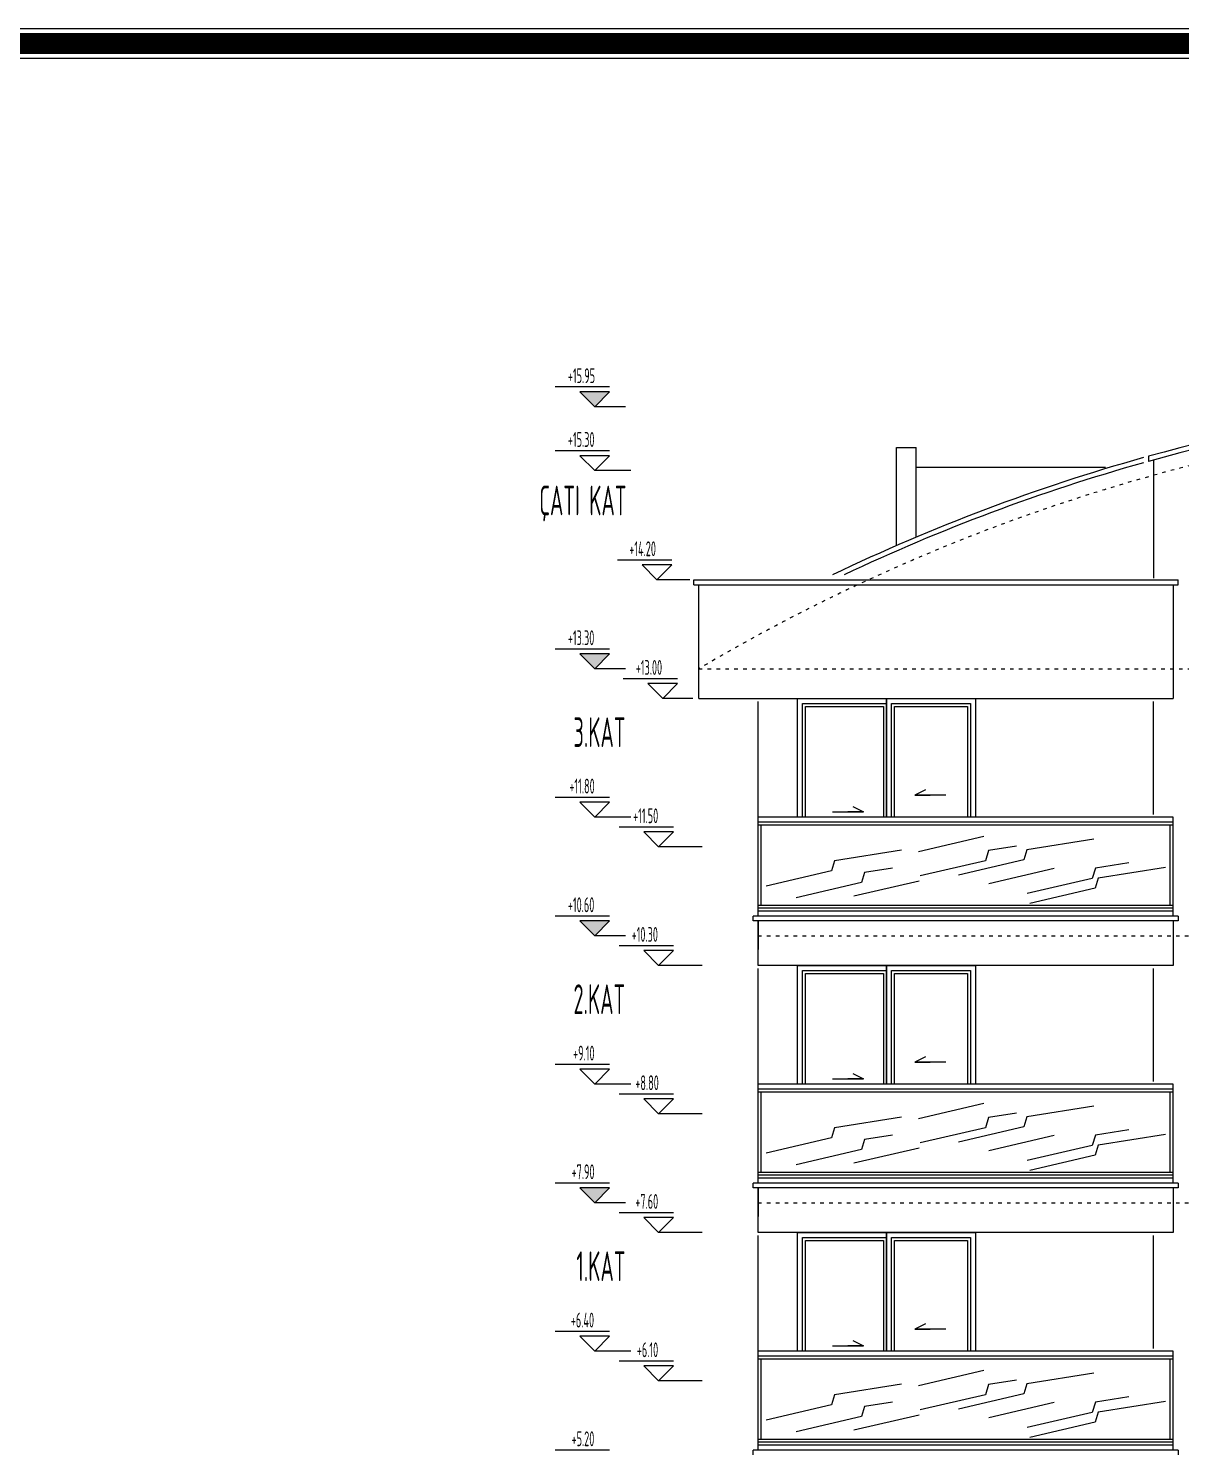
# Model space of a CAD drawing. Extents: x 41749 to 92598, y -24291 to 29432.
# Drawn here: x 80881 to 82047, y -22831 to -21391 of the extents above; entities that cross this region are included whole.
import ezdxf

# ---------------------------------------------------------------- set-up
doc = ezdxf.new("R2010")
doc.units = 0
doc.header["$MEASUREMENT"] = 0
doc.linetypes.add('ACAD_ISO03W100', pattern=[30, 12, -18])
for name, color, linetype in [('DUVAR', 6, 'CONTINUOUS'), ('KOLON', 5, 'CONTINUOUS'), ('MAHAL', 21, 'CONTINUOUS'), ('MERBAS', 231, 'CONTINUOUS'), ('MERDIVEN', 3, 'CONTINUOUS'), ('SIVA', 7, 'CONTINUOUS'), ('tar', 12, 'CONTINUOUS')]:
    doc.layers.add(name, color=color, linetype=linetype)
doc.layers.add('KAPI-ACILIM1', color=13, linetype='ACAD_ISO03W100', lineweight=20)
doc.layers.add('KAPI-GOR', color=153, linetype='CONTINUOUS', lineweight=15)
doc.styles.add('OLCU', font='isocpeur.ttf', dxfattribs={"width": 0.59})

msp = doc.modelspace()

# ---------------------------------------------------------------- hatches: boundary and pattern name
at = {"layer": 'SIVA', "linetype": 'ByBlock', "ltscale": 1.5}
for points in [[(81469.34928, -21758.22794), (81454.34928, -21773.22794), (81439.34928, -21758.22794)], [(81469.34928, -22023.22794), (81454.34928, -22038.22794), (81439.34928, -22023.22794)], [(81469.34928, -22293.22794), (81454.34928, -22308.22794), (81439.34928, -22293.22794)], [(81469.34928, -22563.22794), (81454.34928, -22578.22794), (81439.34928, -22563.22794)]]:
    msp.add_hatch(color=256, dxfattribs=at).paths.add_polyline_path(points)

# ---------------------------------------------------------------- linework, layer by layer
at = {"layer": 'DUVAR'}
for p, q in [((81554.47892, -21953.22794), (81554.47892, -21948.22794)), ((81554.47892, -21948.22794), (82044.47892, -21948.22794)), ((81554.47892, -21953.22794), (82044.47892, -21953.22794)), ((81559.47892, -22068.22794), (81559.47892, -21953.22794)), ((82039.47892, -21953.22794), (82039.47892, -22068.22794)), ((82044.47892, -21953.22794), (82044.47892, -21948.22794)), ((82044.47892, -21953.22794), (82044.47892, -21948.22794)), ((81559.47892, -22068.22794), (82039.47892, -22068.22794)), ((82044.47892, -22288.22794), (81614.47892, -22288.22794)), ((81614.47892, -22293.22794), (81614.47892, -22288.22794)), ((82044.47892, -22288.22794), (82044.47892, -22293.22794)), ((82044.47892, -22293.22794), (81614.47892, -22293.22794)), ((81619.47892, -22293.22794), (81619.47892, -22321.99498)), ((81619.47892, -22338.22794), (81619.47892, -22293.22794)), ((82039.47892, -22293.22794), (82039.47892, -22338.22794)), ((82039.47892, -22338.22794), (81619.47892, -22338.22794)), ((82044.47892, -22558.22794), (81614.47892, -22558.22794)), ((81614.47892, -22563.22794), (81614.47892, -22558.22794)), ((82044.47892, -22563.22794), (81614.47892, -22563.22794)), ((81619.47892, -22563.22794), (81619.47892, -22591.99498)), ((81619.47892, -22608.22794), (81619.47892, -22563.22794)), ((82039.47892, -22563.22794), (82039.47892, -22608.22794)), ((82044.47892, -22558.22794), (82044.47892, -22563.22794)), ((82039.47892, -22608.22794), (81619.47892, -22608.22794)), ((82044.47892, -22828.22794), (81614.47892, -22828.22794)), ((81614.47892, -22833.22794), (81614.47892, -22828.22794)), ((82044.47892, -22828.22794), (82044.47892, -22833.22794))]:
    msp.add_line(p, q, dxfattribs=at)
at = {"layer": 'KAPI-ACILIM1', "linetype": 'ACAD_ISO03W100', "ltscale": 0.3}
for p, q in [((81559.47892, -22038.22794), (83499.47892, -22038.22794)), ((81619.47892, -22308.22794), (83439.47892, -22308.22794)), ((81619.47892, -22578.22794), (83439.47892, -22578.22794))]:
    msp.add_line(p, q, dxfattribs=at)
msp.add_arc((82529.47892, -23681.01095), 1907.78302, 59.43978808, 120.56021192, dxfattribs=at)
at = {"layer": 'KAPI-GOR'}
for p, q in [((81749.47892, -22068.22794), (81749.47892, -22188.22794)), ((81749.47892, -22338.22794), (81749.47892, -22458.22794)), ((81749.47892, -22608.22794), (81749.47892, -22728.22794))]:
    msp.add_line(p, q, dxfattribs=at)
for points in [[(81659.47892, -22188.22794), (81659.47892, -22068.22794), (81749.47892, -22068.22794), (81749.47892, -22188.22794)], [(81664.47892, -22188.22794), (81664.47892, -22073.22794), (81749.47892, -22073.22794), (81749.47892, -22188.22794)], [(81749.47892, -22188.22794), (81749.47892, -22068.22794), (81839.47892, -22068.22794), (81839.47892, -22188.22794)], [(81754.47892, -22188.22794), (81754.47892, -22073.22794), (81834.47892, -22073.22794), (81834.47892, -22188.22794)], [(81667.47892, -22188.22794), (81667.47892, -22076.22794), (81746.47892, -22076.22794), (81746.47892, -22188.22794)], [(81757.47892, -22188.22794), (81757.47892, -22076.22794), (81831.47892, -22076.22794), (81831.47892, -22188.22794)], [(81659.47892, -22458.22794), (81659.47892, -22338.22794), (81749.47892, -22338.22794), (81749.47892, -22458.22794)], [(81664.47892, -22458.22794), (81664.47892, -22343.22794), (81749.47892, -22343.22794), (81749.47892, -22458.22794)], [(81667.47892, -22458.22794), (81667.47892, -22346.22794), (81746.47892, -22346.22794), (81746.47892, -22458.22794)], [(81749.47892, -22458.22794), (81749.47892, -22338.22794), (81839.47892, -22338.22794), (81839.47892, -22458.22794)], [(81754.47892, -22458.22794), (81754.47892, -22343.22794), (81834.47892, -22343.22794), (81834.47892, -22458.22794)], [(81757.47892, -22458.22794), (81757.47892, -22346.22794), (81831.47892, -22346.22794), (81831.47892, -22458.22794)], [(81659.47892, -22728.22794), (81659.47892, -22608.22794), (81749.47892, -22608.22794), (81749.47892, -22728.22794)], [(81749.47892, -22728.22794), (81749.47892, -22608.22794), (81839.47892, -22608.22794), (81839.47892, -22728.22794)], [(81664.47892, -22728.22794), (81664.47892, -22613.22794), (81749.47892, -22613.22794), (81749.47892, -22728.22794)], [(81667.47892, -22728.22794), (81667.47892, -22616.22794), (81746.47892, -22616.22794), (81746.47892, -22728.22794)], [(81754.47892, -22728.22794), (81754.47892, -22613.22794), (81834.47892, -22613.22794), (81834.47892, -22728.22794)], [(81757.47892, -22728.22794), (81757.47892, -22616.22794), (81831.47892, -22616.22794), (81831.47892, -22728.22794)]]:
    msp.add_lwpolyline(points, dxfattribs=at)
at = {"layer": 'KOLON'}
for p, q in [((82014.47892, -21823.29129), (82014.47892, -21828.48038)), ((82019.47892, -21827.09765), (82019.47892, -21946.42419)), ((82019.47892, -22185.59727), (82019.47892, -22071.12994)), ((82019.47892, -22455.59727), (82019.47892, -22341.12994)), ((82019.47892, -22725.59727), (82019.47892, -22611.12994))]:
    msp.add_line(p, q, dxfattribs=at)
for radius, start, end in [(1927.78302, 74.50547772, 105.49452228), (1922.78302, 74.46416984, 105.53583016)]:
    msp.add_arc((82529.47892, -23681.01095), radius, start, end, dxfattribs=at)
at = {"layer": 'MAHAL'}
for p, q in [((81788.81155, -22160.67767), (81777.98724, -22165.94255)), ((81809.3653, -22165.94255), (81777.98724, -22165.94255)), ((81777.98724, -22165.94255), (81793.67627, -22165.94255)), ((82039.47892, -22188.22794), (81619.47892, -22188.22794)), ((81619.47892, -22288.22794), (81619.47892, -22188.22794)), ((81694.80336, -22182.84768), (81726.18142, -22182.84768)), ((81726.18142, -22182.84768), (81710.49239, -22182.84768)), ((81715.35711, -22177.58281), (81726.18142, -22182.84768)), ((82039.47892, -22288.22794), (82039.47892, -22188.22794)), ((82039.47892, -22193.22794), (81619.47892, -22193.22794)), ((82039.47892, -22196.22794), (81619.47892, -22196.22794)), ((81622.47892, -22196.22794), (81622.47892, -22277.22794)), ((82036.47892, -22277.22794), (82036.47892, -22196.22794)), ((81619.47892, -22277.22794), (82039.47892, -22277.22794)), ((82039.47892, -22280.22794), (81619.47892, -22280.22794)), ((82039.47892, -22283.22794), (81619.47892, -22283.22794)), ((81788.81155, -22430.67767), (81777.98724, -22435.94255)), ((81715.35711, -22447.58281), (81726.18142, -22452.84768)), ((81809.3653, -22435.94255), (81777.98724, -22435.94255)), ((81777.98724, -22435.94255), (81793.67627, -22435.94255)), ((82039.47892, -22458.22794), (81619.47892, -22458.22794)), ((81619.47892, -22558.22794), (81619.47892, -22458.22794)), ((82039.47892, -22463.22794), (81619.47892, -22463.22794)), ((81694.80336, -22452.84768), (81726.18142, -22452.84768)), ((81726.18142, -22452.84768), (81710.49239, -22452.84768)), ((82039.47892, -22558.22794), (82039.47892, -22458.22794)), ((82039.47892, -22466.22794), (81619.47892, -22466.22794)), ((81622.47892, -22466.22794), (81622.47892, -22547.22794)), ((82036.47892, -22547.22794), (82036.47892, -22466.22794)), ((81619.47892, -22547.22794), (82039.47892, -22547.22794)), ((82039.47892, -22550.22794), (81619.47892, -22550.22794)), ((82039.47892, -22553.22794), (81619.47892, -22553.22794)), ((81788.81155, -22700.67767), (81777.98724, -22705.94255)), ((81809.3653, -22705.94255), (81777.98724, -22705.94255)), ((81777.98724, -22705.94255), (81793.67627, -22705.94255)), ((81694.80336, -22722.84768), (81726.18142, -22722.84768)), ((81726.18142, -22722.84768), (81710.49239, -22722.84768)), ((81715.35711, -22717.58281), (81726.18142, -22722.84768)), ((82039.47892, -22728.22794), (81619.47892, -22728.22794)), ((81619.47892, -22828.22794), (81619.47892, -22728.22794)), ((82039.47892, -22733.22794), (81619.47892, -22733.22794)), ((82039.47892, -22736.22794), (81619.47892, -22736.22794)), ((81622.47892, -22736.22794), (81622.47892, -22817.22794)), ((82036.47892, -22817.22794), (82036.47892, -22736.22794)), ((82039.47892, -22828.22794), (82039.47892, -22728.22794)), ((81619.47892, -22817.22794), (82039.47892, -22817.22794)), ((82039.47892, -22820.22794), (81619.47892, -22820.22794)), ((82039.47892, -22823.22794), (81619.47892, -22823.22794))]:
    msp.add_line(p, q, dxfattribs=at)
at = {"layer": 'MERBAS'}
for points in [[(77072.0777, -24290.68394), (77072.0777, -21390.68394), (87681.83095, -21390.68394), (87681.83095, -24290.68394)], [(77077.0777, -24285.68394), (77077.0777, -21395.68394), (87676.83095, -21395.68394), (87676.83095, -24285.68394)], [(77097.0777, -24265.68394), (77097.0777, -21415.68394), (87656.83095, -21415.68394), (87656.83095, -24265.68394)], [(77102.0777, -24260.68394), (77102.0777, -21420.68394), (87651.83095, -21420.68394), (87651.83095, -24260.68394)]]:
    msp.add_lwpolyline(points, close=True, dxfattribs=at)
at = {"layer": 'MERBAS', "const_width": 20}
msp.add_lwpolyline([(77087.0777, -24275.68394), (77087.0777, -21405.68394), (87666.83095, -21405.68394), (87666.83095, -24275.68394)], close=True, dxfattribs=at)
at = {"layer": 'MERDIVEN', "ltscale": 0.6}
for p, q in [((81619.47892, -22280.50906), (81619.47892, -22071.12994)), ((81619.47892, -22550.50906), (81619.47892, -22341.12994)), ((81619.47892, -22820.50906), (81619.47892, -22611.12994))]:
    msp.add_line(p, q, dxfattribs=at)
for radius, start, end in [(1927.78302, 105.64879002, 115.65184334), (1922.78302, 105.69053033, 115.33982353)]:
    msp.add_arc((82529.47892, -23681.01095), radius, start, end, dxfattribs=at)
at = {"layer": 'SIVA'}
for p, q in [((81469.34928, -21753.22794), (81414.34928, -21753.22794)), ((81469.34928, -21758.22794), (81439.34928, -21758.22794)), ((81454.34928, -21773.22794), (81439.34928, -21758.22794)), ((81454.34928, -21773.22794), (81469.34928, -21758.22794)), ((81485.33185, -21773.22794), (81454.34928, -21773.22794)), ((81469.34928, -21817.72794), (81414.34928, -21817.72794)), ((81469.34928, -21822.72794), (81439.34928, -21822.72794)), ((81454.34928, -21837.72794), (81439.34928, -21822.72794)), ((81454.34928, -21837.72794), (81469.34928, -21822.72794)), ((81490.75862, -21837.72794), (81454.34928, -21837.72794)), ((81532.22544, -21928.22794), (81477.22544, -21928.22794)), ((81532.22544, -21933.22794), (81502.22544, -21933.22794)), ((81517.22544, -21948.22794), (81502.22544, -21933.22794)), ((81517.22544, -21948.22794), (81532.22544, -21933.22794)), ((81550.51078, -21948.22794), (81517.22544, -21948.22794)), ((81469.34928, -22018.22794), (81414.34928, -22018.22794)), ((81469.34928, -22023.22794), (81439.34928, -22023.22794)), ((81454.34928, -22038.22794), (81439.34928, -22023.22794)), ((81454.34928, -22038.22794), (81469.34928, -22023.22794)), ((81485.33185, -22038.22794), (81454.34928, -22038.22794)), ((81538.07886, -22048.22794), (81483.07886, -22048.22794)), ((81538.07886, -22053.22794), (81508.07886, -22053.22794)), ((81523.07886, -22068.22794), (81508.07886, -22053.22794)), ((81523.07886, -22068.22794), (81538.07886, -22053.22794)), ((81553.41222, -22068.22794), (81523.07886, -22068.22794)), ((81469.34928, -22168.22794), (81414.34928, -22168.22794)), ((81469.34928, -22173.22794), (81439.34928, -22173.22794)), ((81454.34928, -22188.22794), (81439.34928, -22173.22794)), ((81454.34928, -22188.22794), (81469.34928, -22173.22794)), ((81490.75862, -22188.22794), (81454.34928, -22188.22794)), ((81533.84404, -22198.22794), (81478.84404, -22198.22794)), ((81533.84404, -22203.22794), (81503.84404, -22203.22794)), ((81518.84404, -22218.22794), (81503.84404, -22203.22794)), ((81518.84404, -22218.22794), (81533.84404, -22203.22794)), ((81563.12721, -22218.22794), (81518.84404, -22218.22794)), ((81469.34928, -22288.22794), (81414.34928, -22288.22794)), ((81469.34928, -22293.22794), (81439.34928, -22293.22794)), ((81454.34928, -22308.22794), (81439.34928, -22293.22794)), ((81454.34928, -22308.22794), (81469.34928, -22293.22794)), ((81485.33185, -22308.22794), (81454.34928, -22308.22794)), ((81533.84404, -22318.22794), (81478.84404, -22318.22794)), ((81533.84404, -22323.22794), (81503.84404, -22323.22794)), ((81518.84404, -22338.22794), (81503.84404, -22323.22794)), ((81518.84404, -22338.22794), (81533.84404, -22323.22794)), ((81563.12721, -22338.22794), (81518.84404, -22338.22794)), ((81469.34928, -22438.22794), (81414.34928, -22438.22794)), ((81469.34928, -22443.22794), (81439.34928, -22443.22794)), ((81454.34928, -22458.22794), (81439.34928, -22443.22794)), ((81454.34928, -22458.22794), (81469.34928, -22443.22794)), ((81490.75862, -22458.22794), (81454.34928, -22458.22794)), ((81533.84404, -22468.22794), (81478.84404, -22468.22794)), ((81533.84404, -22473.22794), (81503.84404, -22473.22794)), ((81518.84404, -22488.22794), (81503.84404, -22473.22794)), ((81518.84404, -22488.22794), (81533.84404, -22473.22794)), ((81563.12721, -22488.22794), (81518.84404, -22488.22794)), ((81469.34928, -22558.22794), (81414.34928, -22558.22794)), ((81469.34928, -22563.22794), (81439.34928, -22563.22794)), ((81454.34928, -22578.22794), (81439.34928, -22563.22794)), ((81454.34928, -22578.22794), (81469.34928, -22563.22794)), ((81485.33185, -22578.22794), (81454.34928, -22578.22794)), ((81533.84404, -22588.22794), (81478.84404, -22588.22794)), ((81533.84404, -22593.22794), (81503.84404, -22593.22794)), ((81518.84404, -22608.22794), (81503.84404, -22593.22794)), ((81518.84404, -22608.22794), (81533.84404, -22593.22794)), ((81563.12721, -22608.22794), (81518.84404, -22608.22794)), ((81469.34928, -22708.22794), (81414.34928, -22708.22794)), ((81469.34928, -22713.22794), (81439.34928, -22713.22794)), ((81454.34928, -22728.22794), (81439.34928, -22713.22794)), ((81454.34928, -22728.22794), (81469.34928, -22713.22794)), ((81490.75862, -22728.22794), (81454.34928, -22728.22794)), ((81533.84404, -22738.22794), (81478.84404, -22738.22794)), ((81533.84404, -22743.22794), (81503.84404, -22743.22794)), ((81518.84404, -22758.22794), (81503.84404, -22743.22794)), ((81518.84404, -22758.22794), (81533.84404, -22743.22794)), ((81563.12721, -22758.22794), (81518.84404, -22758.22794)), ((81469.34928, -22828.22794), (81414.34928, -22828.22794))]:
    msp.add_line(p, q, dxfattribs=at)
at = {"layer": 'tar'}
for p, q in [((81759.47892, -21913.68321), (81759.47892, -21814.24929)), ((81759.47892, -21814.24929), (81779.47892, -21814.24929)), ((81779.47892, -21905.10348), (81779.47892, -21814.24929)), ((81779.47892, -21834.24929), (81970.98012, -21834.24929)), ((81847.86682, -22207.86334), (81781.87071, -22223.29585)), ((81880.99042, -22217.48686), (81852.65056, -22221.94177)), ((81959.41762, -22210.46264), (81891.52595, -22221.13493)), ((81696.85289, -22232.34693), (81693.72262, -22242.6555)), ((81764.74456, -22221.67465), (81696.85289, -22232.34693)), ((81849.52029, -22232.25034), (81783.52417, -22247.68284)), ((81888.39568, -22231.44349), (81822.39956, -22246.876)), ((81852.65056, -22221.94177), (81849.52029, -22232.25034)), ((81891.52595, -22221.13493), (81888.39568, -22231.44349)), ((81693.72262, -22242.6555), (81627.7265, -22258.08801)), ((81727.28904, -22244.12601), (81724.15876, -22254.43458)), ((81755.62889, -22239.67111), (81727.28904, -22244.12601)), ((81919.03507, -22240.28392), (81853.03895, -22255.71642)), ((81960.8086, -22239.79569), (81957.67833, -22250.10426)), ((81994.75444, -22234.45955), (81960.8086, -22239.79569)), ((82031.65665, -22239.19055), (81963.76499, -22249.86284)), ((81724.15876, -22254.43458), (81658.16265, -22269.86709)), ((81782.39797, -22252.79273), (81716.40186, -22268.22523)), ((81957.67833, -22250.10426), (81891.68221, -22265.53677)), ((81960.63471, -22260.1714), (81894.6386, -22275.60391)), ((81963.76499, -22249.86284), (81960.63471, -22260.1714)), ((81847.86682, -22477.86334), (81781.87071, -22493.29585)), ((81764.74456, -22491.67465), (81696.85289, -22502.34693)), ((81852.65056, -22491.94177), (81849.52029, -22502.25034)), ((81880.99042, -22487.48686), (81852.65056, -22491.94177)), ((81891.52595, -22491.13493), (81888.39568, -22501.44349)), ((81959.41762, -22480.46264), (81891.52595, -22491.13493)), ((81696.85289, -22502.34693), (81693.72262, -22512.6555)), ((81849.52029, -22502.25034), (81783.52417, -22517.68284)), ((81888.39568, -22501.44349), (81822.39956, -22516.876)), ((81994.75444, -22504.45955), (81960.8086, -22509.79569)), ((81693.72262, -22512.6555), (81627.7265, -22528.08801)), ((81727.28904, -22514.12601), (81724.15876, -22524.43458)), ((81755.62889, -22509.67111), (81727.28904, -22514.12601)), ((81919.03507, -22510.28392), (81853.03895, -22525.71642)), ((81957.67833, -22520.10426), (81891.68221, -22535.53677)), ((81960.8086, -22509.79569), (81957.67833, -22520.10426)), ((81963.76499, -22519.86284), (81960.63471, -22530.1714)), ((82031.65665, -22509.19055), (81963.76499, -22519.86284)), ((81724.15876, -22524.43458), (81658.16265, -22539.86709)), ((81782.39797, -22522.79273), (81716.40186, -22538.22523)), ((81960.63471, -22530.1714), (81894.6386, -22545.60391)), ((81847.86682, -22747.86334), (81781.87071, -22763.29585)), ((81959.41762, -22750.46264), (81891.52595, -22761.13493)), ((81764.74456, -22761.67465), (81696.85289, -22772.34693)), ((81852.65056, -22761.94177), (81849.52029, -22772.25034)), ((81880.99042, -22757.48686), (81852.65056, -22761.94177)), ((81891.52595, -22761.13493), (81888.39568, -22771.44349)), ((81696.85289, -22772.34693), (81693.72262, -22782.6555)), ((81755.62889, -22779.67111), (81727.28904, -22784.12601)), ((81849.52029, -22772.25034), (81783.52417, -22787.68284)), ((81888.39568, -22771.44349), (81822.39956, -22786.876)), ((81919.03507, -22780.28392), (81853.03895, -22795.71642)), ((81960.8086, -22779.79569), (81957.67833, -22790.10426)), ((81994.75444, -22774.45955), (81960.8086, -22779.79569)), ((82031.65665, -22779.19055), (81963.76499, -22789.86284)), ((81693.72262, -22782.6555), (81627.7265, -22798.08801)), ((81724.15876, -22794.43458), (81658.16265, -22809.86709)), ((81782.39797, -22792.79273), (81716.40186, -22808.22523)), ((81727.28904, -22784.12601), (81724.15876, -22794.43458)), ((81957.67833, -22790.10426), (81891.68221, -22805.53677)), ((81963.76499, -22789.86284), (81960.63471, -22800.1714)), ((81960.63471, -22800.1714), (81894.6386, -22815.60391))]:
    msp.add_line(p, q, dxfattribs=at)

# ---------------------------------------------------------------- texts
at = {"layer": 'SIVA', "style": 'OLCU', "width": 0.5}
for s, height, p in [('+15.95', 15, (81427.08376, -21749.32417)), ('+15.30', 15, (81427.08376, -21813.82417)), ('ÇATI KAT', 30, (81398.21869, -21882.96646)), ('+14.20', 15, (81489.20992, -21924.32417)), ('+13.30', 15, (81427.08376, -22014.32417)), ('+13.00', 15, (81495.81334, -22044.32417)), ('3.KAT', 30, (81432.71869, -22117.29473)), ('+11.80', 15, (81428.58376, -22164.32417)), ('+11.50', 15, (81493.07852, -22194.32417)), ('+10.60', 15, (81427.08376, -22284.32417)), ('+10.30', 15, (81491.57852, -22314.32417)), ('2.KAT', 30, (81432.71869, -22387.29473)), ('+9.10', 15, (81432.33376, -22434.32417)), ('+8.80', 15, (81495.32852, -22464.32417)), ('+7.90', 15, (81430.83376, -22554.32417)), ('+7.60', 15, (81495.32852, -22584.32417)), ('1.KAT', 30, (81435.71869, -22657.29473)), ('+6.40', 15, (81430.08376, -22704.32417)), ('+6.10', 15, (81496.82852, -22734.32417)), ('+5.20', 15, (81430.83376, -22824.32417))]:
    msp.add_text(s, height=height, dxfattribs=at).set_placement(p)

doc.saveas('drawing.dxf')
